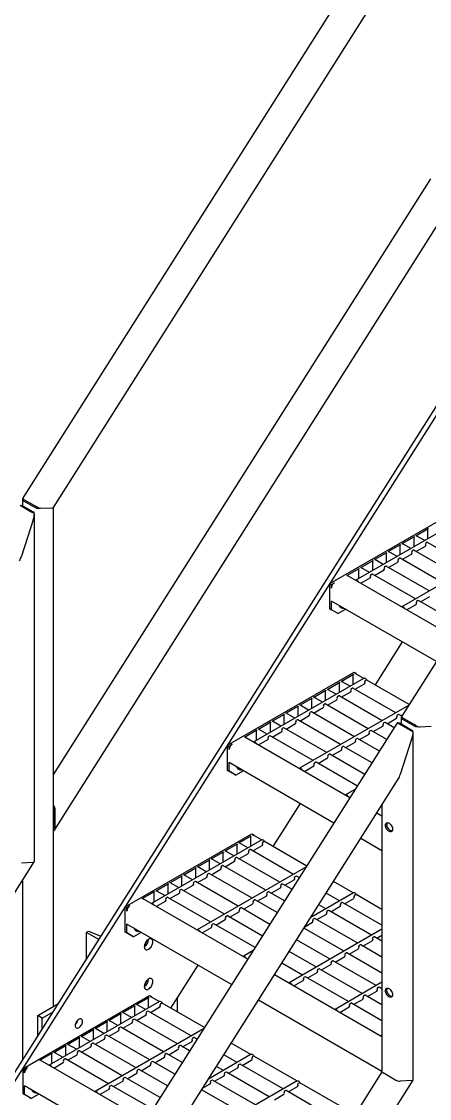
# Model space of a CAD drawing. Header units: millimetres. Extents: x 0 to 55611, y 0 to 32827.
# Drawn here: x 29609 to 30120, y 9138 to 10488 of the extents above; entities that cross this region are included whole.
import ezdxf

# ---------------------------------------------------------------- set-up
doc = ezdxf.new("R2010")
doc.units = ezdxf.units.MM
doc.header["$LTSCALE"] = 10
doc.linetypes.add('SLD-Continua', pattern=[0])
doc.layers.add('STRUC', color=5, linetype='SLD-Continua')
doc.styles.add('1', font='romans.shx', dxfattribs={"height": 125})
doc.dimstyles.new('50', dxfattribs={"dimscale": 0, "dimtxt": 125, "dimasz": 125, "dimexe": 125, "dimexo": 125, "dimgap": 50, "dimtad": 1, "dimdec": 0, "dimlfac": 49.861111, "dimzin": 1, "dimtxsty": '1', "dimcen": 2.5, "dimclrd": 1, "dimclre": 1, "dimadec": 0, "dimazin": 0, "dimtfac": 1, "dimtdec": 0, "dimtmove": 0, "dimatfit": 3, "dimfxl": 1, "dimtzin": 1, "dimarcsym": 0})

msp = doc.modelspace()

# ---------------------------------------------------------------- linework, layer by layer
at = {"layer": 'STRUC', "linetype": 'SLD-Continua', "lineweight": 25}
for p, q in [((30930.9, 11977.7), (29610.2, 9889.6)), ((29649.1, 9878.7), (30958.2, 11948.6)), ((31405, 11704), (30084.3, 9615.8)), ((28452.9, 7356.1), (30886.4, 11203.8)), ((28458.3, 7353), (30891.7, 11200.7)), ((30121, 10290.5), (29649.1, 9544.4)), ((29650.5, 9474.3), (30141.3, 10250.3)), ((29607.2, 9881.3), (29621.8, 9872.8)), ((29609.1, 9881.4), (29623.8, 9872.9)), ((29610.1, 9889), (29610.1, 9880.9)), ((29630.6, 9877.8), (29610.2, 9889.5)), ((29611.5, 9887), (29626.1, 9878.5)), ((29612, 9888.6), (29626.7, 9880.2)), ((29625.2, 9435), (29625.2, 9871)), ((29633, 9877.5), (29647.7, 9878.3)), ((29649.1, 9253.1), (29649.1, 9878.9)), ((29995.2, 9783.1), (30153.7, 9874.6)), ((30166, 9867.2), (30027.8, 9787.4)), ((29623.8, 9863.2), (29609.1, 9817.6)), ((30085.5, 9833.2), (30101, 9842.1)), ((30100.5, 9829.3), (30100.5, 9841.3)), ((30102.8, 9843.1), (30118.3, 9852.1)), ((30113.8, 9837), (30103.1, 9843.2)), ((30117.8, 9839.3), (30117.8, 9851.3)), ((30068.2, 9823.2), (30083.7, 9832.1)), ((30083.2, 9819.4), (30083.2, 9831.3)), ((30221.6, 9832.9), (30085.3, 9754.2)), ((30096.5, 9827), (30085.8, 9833.2)), ((30102.9, 9823.4), (30114.7, 9830.2)), ((30117.1, 9834.9), (30115.3, 9833.8)), ((30171.3, 9803.8), (30117.5, 9834.8)), ((30033.7, 9803.2), (30049.1, 9812.2)), ((30050.9, 9813.2), (30066.4, 9822.2)), ((30062, 9807.1), (30051.3, 9813.2)), ((30066, 9809.4), (30066, 9821.4)), ((30079.2, 9817), (30068.5, 9823.2)), ((30082.5, 9814.9), (30080.7, 9813.9)), ((30136.7, 9783.9), (30082.9, 9814.9)), ((30085.6, 9813.4), (30097.4, 9820.2)), ((30099.8, 9824.9), (30098, 9823.9)), ((30154, 9793.8), (30100.2, 9824.9)), ((30016.4, 9793.3), (30031.9, 9802.2)), ((30031.4, 9789.4), (30031.4, 9801.4)), ((30044.7, 9797.1), (30034, 9803.3)), ((30048.7, 9799.4), (30048.7, 9811.4)), ((30051, 9793.4), (30062.9, 9800.3)), ((30065.2, 9805), (30063.4, 9803.9)), ((30119.4, 9773.9), (30065.7, 9804.9)), ((30068.3, 9803.4), (30080.1, 9810.2)), ((30148.5, 9717.2), (30016.7, 9793.3)), ((30033.8, 9783.5), (30045.6, 9790.3)), ((30048, 9795), (30046.2, 9793.9)), ((30102.2, 9763.9), (30048.4, 9795)), ((29995.2, 9783.1), (29997, 9782.1)), ((29995.2, 9751.4), (29995.2, 9783.1)), ((29997, 9782.1), (30000.9, 9784.3)), ((29997, 9777.6), (29997, 9782.1)), ((29997, 9750.4), (29997, 9761.3)), ((30128.4, 9685.5), (29997, 9761.3)), ((30105.4, 9761.8), (30103.6, 9760.8)), ((30157.7, 9731.9), (30105.9, 9761.8)), ((30108.5, 9760.3), (30120.3, 9767.1)), ((29995.2, 9751.4), (29997, 9750.4)), ((30003.7, 9746.5), (29995.2, 9751.4)), ((30005.5, 9745.5), (29997, 9750.4)), ((30003.7, 9746.5), (30005.5, 9745.5)), ((30015, 9751), (30005.5, 9745.5)), ((30008.1, 9753.6), (30009.5, 9752.7)), ((30091.2, 9750.3), (30103.1, 9757.1)), ((30085.8, 9710), (30051.8, 9656.2)), ((29867.1, 9580.6), (30025.6, 9672.1)), ((30038, 9664.6), (29899.7, 9584.9)), ((30009.2, 9660.6), (30024.7, 9669.5)), ((30024.3, 9656.7), (30024.3, 9668.7)), ((30025.6, 9672.1), (30027.4, 9671.1)), ((30026.5, 9670.5), (30027.4, 9671.1)), ((30037.5, 9664.4), (30026.8, 9670.6)), ((30027.4, 9671.1), (30027.4, 9670.2)), ((29992, 9650.6), (30007.4, 9659.5)), ((30003, 9644.5), (29992.3, 9650.6)), ((30007, 9646.8), (30007, 9658.8)), ((30020.3, 9654.4), (30009.6, 9660.6)), ((30023.5, 9652.3), (30021.8, 9651.3)), ((30077.7, 9621.3), (30024, 9652.3)), ((30026.6, 9650.8), (30038.4, 9657.6)), ((30040.8, 9662.3), (30039, 9661.3)), ((30094.3, 9631.6), (30041.2, 9662.3)), ((29957.4, 9630.7), (29972.9, 9639.6)), ((29972.4, 9626.8), (29972.4, 9638.8)), ((29974.7, 9640.6), (29990.2, 9649.6)), ((29985.7, 9634.5), (29975, 9640.7)), ((29989.7, 9636.8), (29989.7, 9648.8)), ((29992.1, 9630.8), (30003.9, 9637.6)), ((30006.3, 9642.3), (30004.5, 9641.3)), ((30060.5, 9611.3), (30006.7, 9642.3)), ((30009.3, 9640.8), (30021.2, 9647.6)), ((29940.1, 9620.7), (29955.6, 9629.6)), ((29955.2, 9616.9), (29955.2, 9628.8)), ((30093.5, 9630.4), (29957.2, 9551.7)), ((29968.4, 9624.5), (29957.7, 9630.7)), ((29974.8, 9620.8), (29986.6, 9627.7)), ((29989, 9632.4), (29987.2, 9631.3)), ((30043.2, 9601.3), (29989.4, 9632.3)), ((29905.6, 9600.7), (29921.1, 9609.7)), ((29922.9, 9610.7), (29938.3, 9619.6)), ((29933.9, 9604.6), (29923.2, 9610.7)), ((29937.9, 9606.9), (29937.9, 9618.9)), ((29951.2, 9614.5), (29940.5, 9620.7)), ((29954.4, 9612.4), (29952.6, 9611.4)), ((30008.6, 9581.4), (29954.9, 9612.4)), ((29957.5, 9610.9), (29969.3, 9617.7)), ((29971.7, 9622.4), (29969.9, 9621.4)), ((30025.9, 9591.3), (29972.1, 9622.4)), ((30066.8, 9607.6), (30078.6, 9614.4)), ((30081, 9619.1), (30079.2, 9618.1)), ((30085.1, 9617), (30081.4, 9619.1)), ((30084.1, 9617.6), (30086.2, 9618.8)), ((30084.2, 9615.3), (30084.2, 9607.1)), ((30104.7, 9604), (30084.3, 9615.8)), ((30100.3, 9604.8), (30085.6, 9613.3)), ((30100.8, 9606.5), (30086.2, 9614.9)), ((30079, 9607.8), (28890, 7727.9)), ((29888.3, 9590.8), (29903.8, 9599.7)), ((29903.3, 9586.9), (29903.3, 9598.9)), ((29916.6, 9594.6), (29905.9, 9600.8)), ((29920.6, 9596.9), (29920.6, 9608.9)), ((29923, 9590.9), (29934.8, 9597.8)), ((29937.2, 9602.5), (29935.4, 9601.4)), ((29991.4, 9571.4), (29937.6, 9602.4)), ((29940.2, 9600.9), (29952.1, 9607.7)), ((30046.5, 9599.2), (30044.7, 9598.2)), ((30066.5, 9587.9), (30046.9, 9599.2)), ((30049.5, 9597.6), (30061.4, 9604.5)), ((30063.7, 9609.2), (30061.9, 9608.1)), ((30075.7, 9602.5), (30064.2, 9609.1)), ((30096, 9599.1), (30081.3, 9607.6)), ((30097.9, 9599.2), (30083.3, 9607.7)), ((30099.4, 9161.3), (30099.4, 9597.2)), ((30107.2, 9603.8), (30121.9, 9604.6)), ((30020.2, 9514.8), (29888.6, 9590.8)), ((29905.7, 9581), (29917.5, 9587.8)), ((29919.9, 9592.5), (29918.1, 9591.4)), ((29974.1, 9561.4), (29920.3, 9592.5)), ((30015, 9577.7), (30026.8, 9584.5)), ((30029.2, 9589.2), (30027.4, 9588.2)), ((30057.2, 9573.3), (30029.6, 9589.2)), ((30032.3, 9587.7), (30044.1, 9594.5)), ((30097.9, 9589.5), (30083.3, 9543.9)), ((29867.1, 9580.6), (29868.9, 9579.6)), ((29867.1, 9548.9), (29867.1, 9580.6)), ((29868.9, 9579.6), (29872.8, 9581.8)), ((29868.9, 9575.1), (29868.9, 9579.6)), ((29994.6, 9569.3), (29992.8, 9568.2)), ((30038.7, 9544), (29995.1, 9569.2)), ((29997.7, 9567.7), (30009.5, 9574.5)), ((30011.9, 9579.2), (30010.1, 9578.2)), ((30048, 9558.6), (30012.3, 9579.2)), ((29868.9, 9547.9), (29868.9, 9558.8)), ((30000.2, 9483.1), (29868.9, 9558.8)), ((29977.4, 9559.3), (29975.6, 9558.3)), ((30029.5, 9529.4), (29977.8, 9559.3)), ((29980.4, 9557.7), (29992.3, 9564.6)), ((29867.1, 9548.9), (29868.9, 9547.9)), ((29875.6, 9544), (29867.1, 9548.9)), ((29877.4, 9543), (29868.9, 9547.9)), ((29875.6, 9544), (29877.4, 9543)), ((29886.9, 9548.5), (29877.4, 9543)), ((29880, 9551.1), (29881.4, 9550.2)), ((29963.2, 9547.8), (29975, 9554.6)), ((28928.9, 7716.9), (30080.7, 9538)), ((30027.1, 9525.7), (30014.7, 9518.5)), ((29957.8, 9507.5), (29923.7, 9453.7)), ((30060.3, 9505.9), (30060.3, 9171.3)), ((29649.4, 9500.4), (29649.4, 9478)), ((29651.1, 9477), (29651.1, 9499.4)), ((30060.3, 9491.7), (30053.7, 9495.5)), ((29739, 9378.1), (29897.5, 9469.6)), ((29909.9, 9462.1), (29771.7, 9382.4)), ((29881.2, 9458.1), (29896.6, 9467)), ((29896.2, 9454.2), (29896.2, 9466.2)), ((29897.5, 9469.6), (29899.3, 9468.6)), ((29898.4, 9468), (29899.3, 9468.6)), ((29909.5, 9461.9), (29898.8, 9468.1)), ((29899.3, 9468.6), (29899.3, 9467.7)), ((30060.3, 9448.3), (30033.7, 9463.7)), ((29863.9, 9448.1), (29879.4, 9457)), ((29874.9, 9442), (29864.2, 9448.1)), ((29878.9, 9444.3), (29878.9, 9456.3)), ((29892.2, 9451.9), (29881.5, 9458.1)), ((29895.5, 9449.8), (29893.7, 9448.8)), ((29949.7, 9418.7), (29895.9, 9449.8)), ((29898.5, 9448.3), (29910.4, 9455.1)), ((29912.7, 9459.8), (29910.9, 9458.7)), ((29966.1, 9429.2), (29913.2, 9459.8)), ((29138.2, 8664.6), (29625.1, 9434.5)), ((29609.1, 9433.3), (29623.8, 9434.1)), ((29625.1, 9434.5), (29625.1, 9434.5)), ((29829.3, 9428.1), (29844.8, 9437.1)), ((29844.4, 9424.3), (29844.4, 9436.3)), ((29846.6, 9438.1), (29862.1, 9447.1)), ((29857.6, 9432), (29846.9, 9438.2)), ((29861.6, 9434.3), (29861.6, 9446.3)), ((29864, 9428.3), (29875.8, 9435.1)), ((29878.2, 9439.8), (29876.4, 9438.8)), ((29932.4, 9408.8), (29878.6, 9439.8)), ((29881.3, 9438.3), (29893.1, 9445.1)), ((29812.1, 9418.2), (29827.5, 9427.1)), ((29827.1, 9414.4), (29827.1, 9426.3)), ((29965.1, 9427.7), (29829.1, 9349.2)), ((29840.4, 9422), (29829.7, 9428.2)), ((29846.7, 9418.3), (29858.5, 9425.2)), ((29860.9, 9429.9), (29859.1, 9428.8)), ((29915.1, 9398.8), (29861.3, 9429.8)), ((29610.1, 9410.7), (29610.1, 9185.8)), ((29777.5, 9398.2), (29793, 9407.2)), ((29794.8, 9408.2), (29810.3, 9417.1)), ((29805.8, 9402.1), (29795.1, 9408.2)), ((29809.8, 9404.4), (29809.8, 9416.4)), ((29823.1, 9412), (29812.4, 9418.2)), ((29826.4, 9409.9), (29824.6, 9408.9)), ((29880.5, 9378.9), (29826.8, 9409.9)), ((29829.4, 9408.4), (29841.3, 9415.2)), ((29843.6, 9419.9), (29841.8, 9418.9)), ((29897.8, 9388.8), (29844.1, 9419.9)), ((29938.7, 9405.1), (29950.6, 9411.9)), ((29952.9, 9416.6), (29951.1, 9415.6)), ((29956.9, 9414.6), (29953.4, 9416.6)), ((29956, 9415.1), (29957.8, 9416.1)), ((30024.4, 9395.5), (29999.6, 9409.9)), ((29760.2, 9388.3), (29775.7, 9397.2)), ((29775.3, 9384.4), (29775.3, 9396.4)), ((29788.5, 9392.1), (29777.8, 9398.3)), ((29792.5, 9394.4), (29792.5, 9406.4)), ((29794.9, 9388.4), (29806.7, 9395.2)), ((29809.1, 9399.9), (29807.3, 9398.9)), ((29863.3, 9368.9), (29809.5, 9399.9)), ((29812.2, 9398.4), (29824, 9405.2)), ((29918.4, 9396.7), (29916.6, 9395.6)), ((29938.4, 9385.4), (29918.8, 9396.7)), ((29921.5, 9395.1), (29933.3, 9402)), ((29935.7, 9406.7), (29933.9, 9405.6)), ((29947.6, 9400), (29936.1, 9406.6)), ((30024.8, 9395.8), (29971.1, 9364.7)), ((30007.1, 9385.6), (29990.4, 9395.3)), ((29892.2, 9312.3), (29760.6, 9388.3)), ((29777.6, 9378.4), (29789.4, 9385.3)), ((29791.8, 9390), (29790, 9388.9)), ((29846, 9358.9), (29792.2, 9389.9)), ((29886.9, 9375.2), (29898.7, 9382)), ((29901.1, 9386.7), (29899.3, 9385.7)), ((29929.1, 9370.8), (29901.5, 9386.7)), ((29904.2, 9385.2), (29916, 9392)), ((29989.9, 9375.6), (29981.1, 9380.6)), ((30010.4, 9383.5), (30008.6, 9382.4)), ((30060.3, 9354.9), (30010.8, 9383.4)), ((30013.5, 9381.9), (30025.3, 9388.7)), ((30027.7, 9393.4), (30025.9, 9392.4)), ((30060.3, 9374.8), (30028.1, 9393.4)), ((29739, 9378.1), (29740.8, 9377.1)), ((29739, 9346.4), (29739, 9378.1)), ((29740.8, 9377.1), (29744.7, 9379.3)), ((29740.8, 9372.6), (29740.8, 9377.1)), ((29866.6, 9366.8), (29864.8, 9365.7)), ((29910.6, 9341.5), (29867, 9366.7)), ((29869.6, 9365.2), (29881.5, 9372)), ((29883.8, 9376.7), (29882, 9375.7)), ((29919.9, 9356.1), (29884.3, 9376.7)), ((29978.9, 9362), (29990.8, 9368.8)), ((29993.1, 9373.5), (29991.3, 9372.4)), ((30047.3, 9342.4), (29993.6, 9373.5)), ((29996.2, 9371.9), (30008, 9378.8)), ((29740.8, 9345.4), (29740.8, 9356.3)), ((29872.1, 9280.6), (29740.8, 9356.3)), ((29849.3, 9356.8), (29847.5, 9355.8)), ((29901.4, 9326.9), (29849.7, 9356.8)), ((29852.3, 9355.2), (29864.2, 9362.1)), ((29963.8, 9353.2), (29973.5, 9358.8)), ((29972.6, 9365.6), (29971.9, 9366)), ((29975.9, 9363.5), (29974.1, 9362.5)), ((30030, 9332.4), (29976.3, 9363.5)), ((29690.4, 9345.8), (29691.8, 9346.7)), ((29705.7, 9337), (29690.4, 9345.8)), ((29690.4, 9312.8), (29690.4, 9345.8)), ((29695, 9346.8), (29708.4, 9341.3)), ((29739, 9346.4), (29740.8, 9345.4)), ((29747.5, 9341.5), (29739, 9346.4)), ((29749.3, 9340.5), (29740.8, 9345.4)), ((29747.5, 9341.5), (29749.3, 9340.5)), ((29758.8, 9345.9), (29749.3, 9340.5)), ((29751.9, 9348.6), (29753.4, 9347.7)), ((29835.1, 9345.3), (29846.9, 9352.1)), ((30060.3, 9349.9), (29944.1, 9282.8)), ((30012.8, 9322.5), (29962.6, 9351.4)), ((30050.6, 9340.3), (30048.8, 9339.3)), ((30060.3, 9334.9), (30051, 9340.3)), ((30053.7, 9338.7), (30060.3, 9342.6)), ((29995.5, 9312.5), (29953.4, 9336.8)), ((30033.3, 9330.3), (30031.5, 9329.3)), ((30060.3, 9315), (30033.8, 9330.3)), ((30036.4, 9328.8), (30048.2, 9335.6)), ((29899, 9323.2), (29886.6, 9316)), ((29978.2, 9302.5), (29944.1, 9322.2)), ((30001.8, 9308.8), (30013.7, 9315.7)), ((30016.1, 9320.4), (30014.3, 9319.3)), ((30060.3, 9295), (30016.5, 9320.3)), ((30019.1, 9318.8), (30030.9, 9325.6)), ((29829.7, 9305), (29795.6, 9251.2)), ((29960.9, 9292.5), (29934.9, 9307.6)), ((29981.5, 9300.4), (29979.7, 9299.4)), ((30035.7, 9269.3), (29981.9, 9300.4)), ((29984.6, 9298.9), (29996.4, 9305.7)), ((29998.8, 9310.4), (29997, 9309.3)), ((30053, 9279.3), (29999.2, 9310.4)), ((30060.3, 9215.2), (29925.7, 9293)), ((29950, 9278.9), (29961.8, 9285.7)), ((29964.2, 9290.4), (29962.4, 9289.4)), ((30018.4, 9259.4), (29964.7, 9290.4)), ((29967.3, 9288.9), (29979.1, 9295.7)), ((30060.3, 9283.6), (30001.6, 9249.6)), ((30042, 9265.7), (30053.9, 9272.5)), ((30056.3, 9277.2), (30054.5, 9276.2)), ((30060.3, 9275.1), (30056.7, 9277.2)), ((30059.3, 9275.7), (30060.3, 9276.2)), ((29611, 9175.6), (29769.5, 9267.1)), ((29781.8, 9259.6), (29643.6, 9179.8)), ((29753.1, 9255.6), (29768.6, 9264.5)), ((29768.1, 9251.7), (29768.1, 9263.7)), ((29769.5, 9267.1), (29771.3, 9266.1)), ((29770.4, 9265.5), (29771.3, 9266.1)), ((29781.4, 9259.4), (29770.7, 9265.6)), ((29771.3, 9266.1), (29771.3, 9265.2)), ((29804.2, 9246.2), (29804.2, 9264.7)), ((30060.3, 9171.9), (29905.6, 9261.2)), ((30024.8, 9255.7), (30036.6, 9262.5)), ((30039, 9267.2), (30037.2, 9266.2)), ((30060.3, 9255.1), (30039.4, 9267.2)), ((29629.6, 9241.8), (29654.7, 9256.3)), ((29635, 9238.7), (29648.5, 9246.5)), ((29735.8, 9245.6), (29751.3, 9254.5)), ((29746.8, 9239.4), (29736.1, 9245.6)), ((29750.8, 9241.8), (29750.8, 9253.7)), ((29764.1, 9249.4), (29753.4, 9255.6)), ((29767.4, 9247.3), (29765.6, 9246.3)), ((29821.6, 9216.2), (29767.8, 9247.3)), ((29770.5, 9245.8), (29782.3, 9252.6)), ((29784.7, 9257.3), (29782.9, 9256.2)), ((29838, 9226.7), (29785.1, 9257.3)), ((30007.5, 9245.7), (30019.3, 9252.6)), ((30021.7, 9257.3), (30019.9, 9256.2)), ((30060.3, 9235.2), (30022.1, 9257.2)), ((29635, 9238.7), (29629.6, 9241.8)), ((29629.6, 9216.7), (29629.6, 9241.8)), ((29635, 9225.2), (29635, 9238.7)), ((29701.3, 9225.6), (29716.7, 9234.6)), ((29716.3, 9221.8), (29716.3, 9233.8)), ((29718.5, 9235.6), (29734, 9244.6)), ((29729.5, 9229.5), (29718.9, 9235.6)), ((29733.6, 9231.8), (29733.6, 9243.8)), ((29735.9, 9225.8), (29747.7, 9232.6)), ((29750.1, 9237.3), (29748.3, 9236.3)), ((29804.3, 9206.3), (29750.5, 9237.3)), ((29753.2, 9235.8), (29765, 9242.6)), ((29684, 9215.7), (29699.5, 9224.6)), ((29699, 9211.8), (29699, 9223.8)), ((29837.1, 9225.2), (29701.1, 9146.7)), ((29712.3, 9219.5), (29701.6, 9225.7)), ((29718.6, 9215.8), (29730.5, 9222.7)), ((29732.8, 9227.4), (29731, 9226.3)), ((29787, 9196.3), (29733.3, 9227.3)), ((29649.4, 9195.7), (29664.9, 9204.7)), ((29666.7, 9205.7), (29682.2, 9214.6)), ((29677.7, 9199.6), (29667, 9205.7)), ((29681.7, 9201.9), (29681.7, 9213.9)), ((29695, 9209.5), (29684.3, 9215.7)), ((29698.3, 9207.4), (29696.5, 9206.4)), ((29752.5, 9176.3), (29698.7, 9207.4)), ((29701.3, 9205.9), (29713.2, 9212.7)), ((29715.6, 9217.4), (29713.8, 9216.3)), ((29769.7, 9186.3), (29716, 9217.4)), ((29810.6, 9202.6), (29822.5, 9209.4)), ((29824.9, 9214.1), (29823.1, 9213.1)), ((29828.8, 9212.1), (29825.3, 9214.1)), ((29827.9, 9212.6), (29829.8, 9213.6)), ((29896.3, 9193), (29871.5, 9207.4)), ((30060.3, 9217.2), (30059, 9216.5)), ((29632.2, 9185.7), (29647.6, 9194.7)), ((29647.2, 9181.9), (29647.2, 9193.9)), ((29660.4, 9189.6), (29649.7, 9195.8)), ((29664.5, 9191.9), (29664.5, 9203.9)), ((29666.8, 9185.9), (29678.6, 9192.7)), ((29681, 9197.4), (29679.2, 9196.4)), ((29735.2, 9166.4), (29681.4, 9197.4)), ((29684.1, 9195.9), (29695.9, 9202.7)), ((29790.3, 9194.2), (29788.5, 9193.1)), ((29810.3, 9182.9), (29790.7, 9194.2)), ((29793.4, 9192.6), (29805.2, 9199.5)), ((29807.6, 9204.2), (29805.8, 9203.1)), ((29819.5, 9197.5), (29808, 9204.1)), ((29896.7, 9193.3), (29843, 9162.2)), ((29879, 9183.1), (29862.3, 9192.7)), ((29764.1, 9109.8), (29632.5, 9185.8)), ((29649.5, 9175.9), (29661.3, 9182.8)), ((29663.7, 9187.5), (29661.9, 9186.4)), ((29717.9, 9156.4), (29664.2, 9187.4)), ((29758.8, 9172.7), (29770.6, 9179.5)), ((29773, 9184.2), (29771.2, 9183.2)), ((29801.1, 9168.2), (29773.5, 9184.2)), ((29776.1, 9182.7), (29787.9, 9189.5)), ((29861.8, 9173.1), (29853, 9178.1)), ((29882.3, 9180.9), (29880.5, 9179.9)), ((29936.5, 9149.9), (29882.8, 9180.9)), ((29885.4, 9179.4), (29897.2, 9186.2)), ((29899.6, 9190.9), (29897.8, 9189.9)), ((29953.8, 9159.9), (29900, 9190.9)), ((29611, 9175.6), (29612.8, 9174.6)), ((29611, 9143.9), (29611, 9175.6)), ((30060.3, 9171.4), (29611, 8461)), ((29612.8, 9174.6), (29616.6, 9176.8)), ((29612.8, 9170.1), (29612.8, 9174.6)), ((29738.5, 9164.3), (29736.7, 9163.2)), ((29782.6, 9139), (29738.9, 9164.2)), ((29741.5, 9162.7), (29753.4, 9169.5)), ((29755.8, 9174.2), (29754, 9173.2)), ((29791.8, 9153.6), (29756.2, 9174.2)), ((29850.8, 9159.4), (29862.7, 9166.3)), ((29865.1, 9171), (29863.3, 9169.9)), ((29919.2, 9139.9), (29865.5, 9170.9)), ((29868.1, 9169.4), (29879.9, 9176.2)), ((30076.4, 9161.4), (30061.7, 9169.9)), ((29612.4, 8390.9), (30099.3, 9160.7)), ((29612.8, 9142.9), (29612.8, 9153.8)), ((29744, 9078), (29612.8, 9153.8)), ((29721.2, 9154.3), (29719.4, 9153.3)), ((29773.3, 9124.4), (29721.6, 9154.3)), ((29724.3, 9152.7), (29736.1, 9159.6)), ((29954.2, 9160.1), (29816, 9080.3)), ((29835.7, 9150.7), (29845.4, 9156.3)), ((29844.5, 9163.1), (29843.8, 9163.5)), ((29847.8, 9161), (29846, 9160)), ((29902, 9129.9), (29848.2, 9161)), ((29942.9, 9146.2), (29954.7, 9153)), ((29957.1, 9157.7), (29955.3, 9156.7)), ((30011.3, 9126.7), (29957.5, 9157.7)), ((30097.9, 9160.3), (30083.3, 9159.6)), ((30099.3, 9160.7), (30099.3, 9160.8)), ((29611, 9143.9), (29612.8, 9142.9)), ((29619.4, 9139), (29611, 9143.9)), ((29621.2, 9138), (29612.8, 9142.9)), ((29619.4, 9139), (29621.2, 9138)), ((29630.7, 9143.4), (29621.2, 9138)), ((29623.8, 9146.1), (29625.3, 9145.2)), ((29707, 9142.8), (29718.8, 9149.6)), ((29884.7, 9120), (29834.6, 9148.9)), ((29925.6, 9136.2), (29937.4, 9143.1)), ((29939.8, 9147.8), (29938, 9146.7)), ((29994, 9116.7), (29940.2, 9147.7))]:
    msp.add_line(p, q, dxfattribs=at)
at = {"layer": 'STRUC', "linetype": 'SLD-Continua', "lineweight": 25, "flags": 128}
for points in [[(30027.5, 9787.1), (30027.7, 9787.3), (30028.2, 9787.5), (30028.8, 9787.5), (30029.4, 9787.2), (30030, 9786.8), (30030.6, 9786.1), (30031.1, 9785.4), (30031.3, 9784.9)], [(30085, 9753.9), (30085.2, 9754.1), (30085.7, 9754.3), (30086.3, 9754.3), (30086.9, 9754), (30087.5, 9753.6), (30088.1, 9752.9), (30088.6, 9752.2), (30088.8, 9751.7)], [(30038, 9664.6), (30038.4, 9664.8), (30038.9, 9664.7), (30039.5, 9664.5), (30040.2, 9664), (30040.7, 9663.4), (30041.2, 9662.7), (30041.5, 9662.1)], [(29899.4, 9584.6), (29899.7, 9584.8), (29900.1, 9585), (29900.7, 9585), (29901.3, 9584.7), (29902, 9584.2), (29902.5, 9583.6), (29903, 9582.9), (29903.3, 9582.4)], [(29956.9, 9551.4), (29957.1, 9551.6), (29957.6, 9551.8), (29958.2, 9551.8), (29958.8, 9551.5), (29959.4, 9551.1), (29960, 9550.4), (29960.5, 9549.7), (29960.7, 9549.2)], [(30014.4, 9518.2), (30014.6, 9518.4), (30015.1, 9518.6), (30015.7, 9518.6), (30016.3, 9518.3), (30016.9, 9517.9), (30017.5, 9517.3), (30018, 9516.5), (30018.2, 9516)], [(30064.6, 9480.4), (30064.7, 9481.5), (30065, 9482.4), (30065.5, 9483), (30066.2, 9483.5), (30067, 9483.6), (30067.9, 9483.5), (30068.8, 9483.2), (30069.8, 9482.5), (30070.7, 9481.7), (30071.6, 9480.7), (30072.3, 9479.5), (30072.9, 9478.3), (30073.3, 9477), (30073.5, 9475.8), (30073.5, 9474.7), (30073.3, 9473.7), (30072.9, 9472.9), (30072.3, 9472.4), (30071.6, 9472.1), (30070.7, 9472.1), (30069.8, 9472.3), (30068.8, 9472.8), (30067.9, 9473.5), (30067, 9474.5), (30066.2, 9475.6), (30065.5, 9476.8), (30065, 9478), (30064.7, 9479.2), (30064.6, 9480.4)], [(30073, 9473), (30072.5, 9473.1), (30071.5, 9473.3), (30070.5, 9473.8), (30069.6, 9474.5), (30068.7, 9475.5), (30067.9, 9476.6), (30067.2, 9477.8), (30066.7, 9479), (30066.4, 9480.2), (30066.3, 9481.4)], [(29909.9, 9462.1), (29910.3, 9462.3), (29910.8, 9462.2), (29911.5, 9462), (29912.1, 9461.5), (29912.7, 9460.9), (29913.1, 9460.2), (29913.4, 9459.6)], [(29625.2, 9435), (29625.2, 9434.8), (29625.1, 9434.5)], [(30024.8, 9395.8), (30025.2, 9395.9), (30025.8, 9395.9), (30026.4, 9395.6), (30027, 9395.2), (30027.6, 9394.5), (30028.1, 9393.8), (30028.3, 9393.3)], [(29771.3, 9382.1), (29771.6, 9382.3), (29772.1, 9382.5), (29772.6, 9382.5), (29773.3, 9382.2), (29773.9, 9381.7), (29774.4, 9381.1), (29774.9, 9380.4), (29775.2, 9379.8)], [(29828.8, 9348.9), (29829.1, 9349.1), (29829.5, 9349.3), (29830.1, 9349.3), (29830.7, 9349), (29831.3, 9348.6), (29831.9, 9347.9), (29832.4, 9347.2), (29832.6, 9346.7)], [(29773.6, 9334.2), (29773.4, 9335.4), (29773.1, 9336.4), (29772.6, 9337.2), (29772, 9337.7), (29771.2, 9338), (29770.2, 9338.1), (29769.2, 9337.8), (29768.2, 9337.3), (29767.1, 9336.6), (29766.1, 9335.7), (29765.2, 9334.6), (29764.4, 9333.3), (29763.7, 9332), (29763.2, 9330.6), (29762.9, 9329.3), (29762.8, 9328), (29762.9, 9326.9), (29763.2, 9325.9), (29763.7, 9325.1), (29764.4, 9324.5), (29765.2, 9324.2), (29766.1, 9324.2), (29767.1, 9324.4), (29768.2, 9324.9), (29769.2, 9325.6), (29770.2, 9326.6), (29771.2, 9327.7), (29772, 9328.9), (29772.6, 9330.3), (29773.1, 9331.6), (29773.4, 9333), (29773.6, 9334.2)], [(29886.3, 9315.7), (29886.5, 9315.9), (29887, 9316.1), (29887.6, 9316.1), (29888.2, 9315.8), (29888.8, 9315.4), (29889.4, 9314.8), (29889.9, 9314), (29890.1, 9313.5)], [(29773.6, 9284.5), (29773.4, 9285.6), (29773.1, 9286.6), (29772.6, 9287.4), (29772, 9287.9), (29771.2, 9288.2), (29770.2, 9288.3), (29769.2, 9288.1), (29768.2, 9287.6), (29767.1, 9286.8), (29766.1, 9285.9), (29765.2, 9284.8), (29764.4, 9283.5), (29763.7, 9282.2), (29763.2, 9280.9), (29762.9, 9279.5), (29762.8, 9278.2), (29762.9, 9277.1), (29763.2, 9276.1), (29763.7, 9275.3), (29764.4, 9274.7), (29765.2, 9274.4), (29766.1, 9274.4), (29767.1, 9274.6), (29768.2, 9275.1), (29769.2, 9275.9), (29770.2, 9276.8), (29771.2, 9277.9), (29772, 9279.1), (29772.6, 9280.5), (29773.1, 9281.8), (29773.4, 9283.2), (29773.6, 9284.5)], [(29943.8, 9282.5), (29944, 9282.8), (29944.5, 9283), (29945.1, 9282.9), (29945.7, 9282.7), (29946.3, 9282.2), (29946.9, 9281.6), (29947.3, 9280.8), (29947.6, 9280.3)], [(30064.6, 9273), (30064.7, 9274.1), (30065, 9275), (30065.5, 9275.6), (30066.2, 9276.1), (30067, 9276.2), (30067.9, 9276.1), (30068.8, 9275.7), (30069.8, 9275.1), (30070.7, 9274.3), (30071.6, 9273.3), (30072.3, 9272.1), (30072.9, 9270.9), (30073.3, 9269.6), (30073.5, 9268.4), (30073.5, 9267.3), (30073.3, 9266.3), (30072.9, 9265.5), (30072.3, 9265), (30071.6, 9264.7), (30070.7, 9264.7), (30069.8, 9264.9), (30068.8, 9265.4), (30067.9, 9266.1), (30067, 9267.1), (30066.2, 9268.2), (30065.5, 9269.4), (30065, 9270.6), (30064.7, 9271.8), (30064.6, 9273)], [(30073, 9265.6), (30072.5, 9265.7), (30071.5, 9265.9), (30070.5, 9266.4), (30069.6, 9267.1), (30068.7, 9268.1), (30067.9, 9269.2), (30067.2, 9270.4), (30066.7, 9271.6), (30066.4, 9272.8), (30066.3, 9274)], [(29781.8, 9259.6), (29782.2, 9259.8), (29782.8, 9259.7), (29783.4, 9259.5), (29784, 9259), (29784.6, 9258.4), (29785.1, 9257.7), (29785.3, 9257.1)], [(30001.2, 9249.3), (30001.5, 9249.6), (30002, 9249.8), (30002.5, 9249.7), (30003.1, 9249.5), (30003.8, 9249), (30004.3, 9248.4), (30004.8, 9247.7), (30005.1, 9247.1)], [(29685.4, 9234.4), (29685.3, 9235.5), (29684.9, 9236.4), (29684.4, 9237), (29683.8, 9237.5), (29683, 9237.6), (29682.1, 9237.5), (29681.1, 9237.1), (29680.1, 9236.5), (29679.2, 9235.7), (29678.4, 9234.7), (29677.6, 9233.5), (29677, 9232.3), (29676.6, 9231), (29676.4, 9229.8), (29676.4, 9228.7), (29676.6, 9227.7), (29677, 9226.9), (29677.6, 9226.4), (29678.4, 9226.1), (29679.2, 9226), (29680.1, 9226.3), (29681.1, 9226.8), (29682.1, 9227.5), (29683, 9228.5), (29683.8, 9229.6), (29684.4, 9230.8), (29684.9, 9232), (29685.3, 9233.2), (29685.4, 9234.4)], [(29896.7, 9193.3), (29897.1, 9193.4), (29897.7, 9193.4), (29898.3, 9193.1), (29899, 9192.7), (29899.5, 9192), (29900, 9191.3), (29900.2, 9190.8)], [(29643.3, 9179.6), (29643.5, 9179.8), (29644, 9180), (29644.6, 9179.9), (29645.2, 9179.7), (29645.8, 9179.2), (29646.4, 9178.6), (29646.8, 9177.9), (29647.1, 9177.3)], [(29954.2, 9160.1), (29954.6, 9160.2), (29955.2, 9160.2), (29955.8, 9159.9), (29956.4, 9159.5), (29957, 9158.9), (29957.5, 9158.1), (29957.7, 9157.6)], [(30099.3, 9160.8), (30099.4, 9161.1), (30099.4, 9161.3)], [(29700.7, 9146.4), (29701, 9146.6), (29701.5, 9146.8), (29702, 9146.8), (29702.7, 9146.5), (29703.3, 9146.1), (29703.8, 9145.4), (29704.3, 9144.7), (29704.6, 9144.2)]]:
    msp.add_lwpolyline(points, dxfattribs=at)
at = {"layer": 'STRUC', "linetype": 'SLD-Continua', "lineweight": 25}
for centre, radius, start, end in [((29612.3, 9889), 2.2, 166.6103, 248.485), ((29608.6, 9884), 5.73, 53.8337, 74.6329), ((29587.6, 9813), 77.7, 56.406, 59.7827), ((29583.3, 9806.6), 76.6, 56.8451, 59.7982), ((29622.9, 9870.8), 2.35, 359.6957, 66.5654), ((29629.6, 9885.1), 7.41, 242.5093, 277.7675), ((30101.5, 9841.3), 0.976, 122.6055, 177.3945), ((30103, 9842.9), 0.319, 65.6929, 125.6176), ((30118.8, 9851.2), 0.976, 122.6055, 177.3945), ((30084.2, 9831.3), 0.976, 122.6055, 177.3945), ((30085.7, 9832.9), 0.319, 65.6929, 125.6176), ((30113.1, 9831.8), 2.26, 313.4722, 28.4873), ((30115.8, 9833.3), 0.791, 133.1173, 207.6572), ((30117.3, 9834.5), 0.402, 54.4625, 117.3245), ((30049.7, 9811.4), 0.976, 122.6055, 177.3945), ((30051.1, 9813), 0.319, 65.6929, 125.6176), ((30066.9, 9821.3), 0.976, 122.6055, 177.3945), ((30068.4, 9822.9), 0.319, 65.6929, 125.6176), ((30078.6, 9811.9), 2.26, 313.4722, 28.4873), ((30081.3, 9813.3), 0.791, 133.1173, 207.6572), ((30082.7, 9814.6), 0.402, 54.4625, 117.3245), ((30095.9, 9821.8), 2.26, 313.4722, 28.4873), ((30098.5, 9823.3), 0.791, 133.1173, 207.6572), ((30100, 9824.5), 0.402, 54.4625, 117.3245), ((30032.4, 9801.4), 0.976, 122.6055, 177.3945), ((30033.9, 9803), 0.319, 65.6929, 125.6176), ((30061.3, 9801.9), 2.26, 313.4722, 28.4873), ((30064, 9803.3), 0.791, 133.1173, 207.6572), ((30065.4, 9804.6), 0.402, 54.4625, 117.3245), ((30016.6, 9793), 0.319, 65.6929, 125.6176), ((30044, 9791.9), 2.26, 313.4722, 28.4873), ((30046.7, 9793.4), 0.791, 133.1173, 207.6572), ((30048.2, 9794.6), 0.402, 54.4625, 117.3245), ((30005.4, 9777.2), 8.4, 122.6055, 177.3945), ((30101.5, 9758.7), 2.26, 313.4722, 28.4873), ((30104.2, 9760.2), 0.791, 133.1173, 207.6572), ((30105.6, 9761.4), 0.402, 54.4625, 117.3245), ((30010.2, 9757), 4.06, 195.1858, 238.3027), ((30011.5, 9756.1), 3.87, 194.879, 285.1264), ((30025.2, 9668.7), 0.976, 122.6055, 177.3945), ((30026.7, 9670.3), 0.319, 65.6929, 125.6176), ((29992.2, 9650.3), 0.319, 65.6929, 125.6176), ((30008, 9658.7), 0.976, 122.6055, 177.3945), ((30009.4, 9660.3), 0.319, 65.6929, 125.6176), ((30019.6, 9649.3), 2.26, 313.4722, 28.4873), ((30022.3, 9650.7), 0.791, 133.1173, 207.6572), ((30023.7, 9652), 0.402, 54.4625, 117.3245), ((30036.9, 9659.2), 2.26, 313.4722, 28.4873), ((30039.6, 9660.7), 0.791, 133.1173, 207.6572), ((30041, 9661.9), 0.402, 54.4625, 117.3245), ((29973.4, 9638.8), 0.976, 122.6055, 177.3945), ((29974.9, 9640.4), 0.319, 65.6929, 125.6176), ((29990.7, 9648.7), 0.976, 122.6055, 177.3945), ((30002.3, 9639.3), 2.26, 313.4722, 28.4873), ((30005, 9640.7), 0.791, 133.1173, 207.6572), ((30006.5, 9642), 0.402, 54.4625, 117.3245), ((29956.1, 9628.8), 0.976, 122.6055, 177.3945), ((29957.6, 9630.4), 0.319, 65.6929, 125.6176), ((29985.1, 9629.3), 2.26, 313.4722, 28.4873), ((29987.7, 9630.8), 0.791, 133.1173, 207.6572), ((29989.2, 9632), 0.402, 54.4625, 117.3245), ((29921.6, 9608.8), 0.976, 122.6055, 177.3945), ((29923.1, 9610.4), 0.319, 65.6929, 125.6176), ((29938.9, 9618.8), 0.976, 122.6055, 177.3945), ((29940.3, 9620.4), 0.319, 65.6929, 125.6176), ((29950.5, 9609.4), 2.26, 313.4722, 28.4873), ((29953.2, 9610.8), 0.791, 133.1173, 207.6572), ((29954.6, 9612.1), 0.402, 54.4625, 117.3245), ((29967.8, 9619.3), 2.26, 313.4722, 28.4873), ((29970.5, 9620.8), 0.791, 133.1173, 207.6572), ((29971.9, 9622), 0.402, 54.4625, 117.3245), ((30077.1, 9616.1), 2.26, 313.4722, 28.4873), ((30079.8, 9617.5), 0.791, 133.1173, 207.6572), ((30081.2, 9618.8), 0.402, 54.4625, 117.3245), ((30086.5, 9615.3), 2.2, 166.6103, 248.485), ((30082.8, 9610.3), 5.73, 53.8337, 74.6329), ((29904.3, 9598.9), 0.976, 122.6055, 177.3945), ((29905.8, 9600.5), 0.319, 65.6929, 125.6176), ((29933.2, 9599.4), 2.26, 313.4722, 28.4873), ((29935.9, 9600.8), 0.791, 133.1173, 207.6572), ((29937.4, 9602.1), 0.402, 54.4625, 117.3245), ((30042.5, 9596.1), 2.26, 313.4722, 28.4873), ((30045.2, 9597.6), 0.791, 133.1173, 207.6572), ((30046.7, 9598.8), 0.402, 54.4625, 117.3245), ((30059.8, 9606.1), 2.26, 313.4722, 28.4873), ((30062.5, 9607.6), 0.791, 133.1173, 207.6572), ((30063.9, 9608.8), 0.402, 54.4625, 117.3245), ((30076.2, 9599.7), 9.43, 57.0506, 69.4664), ((30079.9, 9601.3), 7.17, 62.1529, 93.3053), ((30057.5, 9532.9), 76.6, 56.8451, 59.7982), ((30097, 9597.1), 2.35, 359.6957, 66.5654), ((30103.7, 9611.4), 7.41, 242.5093, 277.7675), ((30061.7, 9539.3), 77.7, 56.406, 59.7827), ((29888.5, 9590.5), 0.319, 65.6929, 125.6176), ((29915.9, 9589.4), 2.26, 313.4722, 28.4873), ((29918.6, 9590.9), 0.791, 133.1173, 207.6572), ((29920.1, 9592.1), 0.402, 54.4625, 117.3245), ((30025.2, 9586.2), 2.26, 313.4722, 28.4873), ((30027.9, 9587.6), 0.791, 133.1173, 207.6572), ((30029.4, 9588.9), 0.402, 54.4625, 117.3245), ((29877.3, 9574.7), 8.4, 122.6055, 177.3945), ((29994.8, 9568.9), 0.402, 54.4625, 117.3245), ((30008, 9576.2), 2.26, 313.4722, 28.4873), ((30010.7, 9577.6), 0.791, 133.1173, 207.6572), ((30012.1, 9578.9), 0.402, 54.4625, 117.3245), ((29973.4, 9556.2), 2.26, 313.4722, 28.4873), ((29976.1, 9557.7), 0.791, 133.1173, 207.6572), ((29977.5, 9558.9), 0.402, 54.4625, 117.3245), ((29990.7, 9566.2), 2.26, 313.4722, 28.4873), ((29993.4, 9567.7), 0.791, 133.1173, 207.6572), ((29882.1, 9554.5), 4.06, 195.1858, 238.3027), ((29883.4, 9553.6), 3.87, 194.879, 285.1264), ((30070.1, 9481.6), 3.79, 147.9706, 182.8936), ((29897.2, 9466.2), 0.976, 122.6055, 177.3945), ((29898.6, 9467.8), 0.319, 65.6929, 125.6176), ((29864.1, 9447.8), 0.319, 65.6929, 125.6176), ((29879.9, 9456.2), 0.976, 122.6055, 177.3945), ((29881.4, 9457.8), 0.319, 65.6929, 125.6176), ((29891.5, 9446.8), 2.26, 313.4722, 28.4873), ((29894.2, 9448.2), 0.791, 133.1173, 207.6572), ((29895.7, 9449.5), 0.402, 54.4625, 117.3245), ((29908.8, 9456.7), 2.26, 313.4722, 28.4873), ((29911.5, 9458.2), 0.791, 133.1173, 207.6572), ((29912.9, 9459.4), 0.402, 54.4625, 117.3245), ((29845.3, 9436.3), 0.976, 122.6055, 177.3945), ((29846.8, 9437.9), 0.319, 65.6929, 125.6176), ((29862.6, 9446.2), 0.976, 122.6055, 177.3945), ((29874.2, 9436.8), 2.26, 313.4722, 28.4873), ((29876.9, 9438.2), 0.791, 133.1173, 207.6572), ((29878.4, 9439.5), 0.402, 54.4625, 117.3245), ((29828.1, 9426.3), 0.976, 122.6055, 177.3945), ((29829.5, 9427.9), 0.319, 65.6929, 125.6176), ((29857, 9426.8), 2.26, 313.4722, 28.4873), ((29859.7, 9428.3), 0.791, 133.1173, 207.6572), ((29861.1, 9429.5), 0.402, 54.4625, 117.3245), ((29793.5, 9406.3), 0.976, 122.6055, 177.3945), ((29795, 9407.9), 0.319, 65.6929, 125.6176), ((29810.8, 9416.3), 0.976, 122.6055, 177.3945), ((29812.2, 9417.9), 0.319, 65.6929, 125.6176), ((29822.4, 9406.9), 2.26, 313.4722, 28.4873), ((29825.1, 9408.3), 0.791, 133.1173, 207.6572), ((29826.5, 9409.6), 0.402, 54.4625, 117.3245), ((29839.7, 9416.8), 2.26, 313.4722, 28.4873), ((29842.4, 9418.3), 0.791, 133.1173, 207.6572), ((29843.8, 9419.5), 0.402, 54.4625, 117.3245), ((29949, 9413.6), 2.26, 313.4722, 28.4873), ((29951.7, 9415), 0.791, 133.1173, 207.6572), ((29953.1, 9416.3), 0.402, 54.4625, 117.3245), ((29776.2, 9396.4), 0.976, 122.6055, 177.3945), ((29777.7, 9398), 0.319, 65.6929, 125.6176), ((29805.1, 9396.9), 2.26, 313.4722, 28.4873), ((29807.8, 9398.3), 0.791, 133.1173, 207.6572), ((29809.3, 9399.6), 0.402, 54.4625, 117.3245), ((29914.4, 9393.6), 2.26, 313.4722, 28.4873), ((29917.1, 9395.1), 0.791, 133.1173, 207.6572), ((29918.6, 9396.3), 0.402, 54.4625, 117.3245), ((29931.7, 9403.6), 2.26, 313.4722, 28.4873), ((29934.4, 9405), 0.791, 133.1173, 207.6572), ((29935.9, 9406.3), 0.402, 54.4625, 117.3245), ((30027.9, 9393.1), 0.402, 54.4625, 117.3245), ((29760.4, 9388), 0.319, 65.6929, 125.6176), ((29787.9, 9386.9), 2.26, 313.4722, 28.4873), ((29790.6, 9388.4), 0.791, 133.1173, 207.6572), ((29792, 9389.6), 0.402, 54.4625, 117.3245), ((29897.2, 9383.7), 2.26, 313.4722, 28.4873), ((29899.9, 9385.1), 0.791, 133.1173, 207.6572), ((29901.3, 9386.4), 0.402, 54.4625, 117.3245), ((30006.5, 9380.4), 2.26, 313.4722, 28.4873), ((30009.2, 9381.8), 0.791, 133.1173, 207.6572), ((30010.6, 9383.1), 0.402, 54.4625, 117.3245), ((30023.7, 9390.4), 2.26, 313.4722, 28.4873), ((30026.4, 9391.8), 0.791, 133.1173, 207.6572), ((29749.2, 9372.2), 8.4, 122.6055, 177.3945), ((29866.7, 9366.4), 0.402, 54.4625, 117.3245), ((29879.9, 9373.7), 2.26, 313.4722, 28.4873), ((29882.6, 9375.1), 0.791, 133.1173, 207.6572), ((29884, 9376.4), 0.402, 54.4625, 117.3245), ((29989.2, 9370.4), 2.26, 313.4722, 28.4873), ((29991.9, 9371.9), 0.791, 133.1173, 207.6572), ((29993.3, 9373.1), 0.402, 54.4625, 117.3245), ((29845.3, 9353.7), 2.26, 313.4722, 28.4873), ((29848, 9355.2), 0.791, 133.1173, 207.6572), ((29849.5, 9356.4), 0.402, 54.4625, 117.3245), ((29862.6, 9363.7), 2.26, 313.4722, 28.4873), ((29865.3, 9365.2), 0.791, 133.1173, 207.6572), ((29971.9, 9360.4), 2.26, 313.4722, 28.4873), ((29974.6, 9361.9), 0.791, 133.1173, 207.6572), ((29976, 9363.2), 0.402, 54.4625, 117.3245), ((29693.5, 9343.3), 3.81, 68.375, 117.0962), ((29754.1, 9352), 4.06, 195.1858, 238.3027), ((29755.3, 9351.1), 3.87, 194.879, 285.1264), ((30050.8, 9339.9), 0.402, 54.4625, 117.3245), ((29756.5, 9337.9), 11.7, 302.6055, 357.3945), ((29753.8, 9339.4), 12.8, 317.2037, 342.8017), ((30029.4, 9327.3), 2.26, 313.4722, 28.4873), ((30032.1, 9328.7), 0.791, 133.1173, 207.6572), ((30033.5, 9330), 0.402, 54.4625, 117.3245), ((30046.7, 9337.2), 2.26, 313.4722, 28.4873), ((30049.4, 9338.7), 0.791, 133.1173, 207.6572), ((30012.1, 9317.3), 2.26, 313.4722, 28.4873), ((30014.8, 9318.7), 0.791, 133.1173, 207.6572), ((30016.2, 9320), 0.402, 54.4625, 117.3245), ((29980.3, 9298.8), 0.791, 133.1173, 207.6572), ((29981.7, 9300.1), 0.402, 54.4625, 117.3245), ((29994.8, 9307.3), 2.26, 313.4722, 28.4873), ((29997.5, 9308.8), 0.791, 133.1173, 207.6572), ((29999, 9310), 0.402, 54.4625, 117.3245), ((29756.5, 9288.1), 11.7, 302.6055, 357.3945), ((29753.8, 9289.6), 12.8, 317.2037, 342.8017), ((29960.3, 9287.4), 2.26, 313.4722, 28.4873), ((29963, 9288.8), 0.791, 133.1173, 207.6572), ((29964.4, 9290.1), 0.402, 54.4625, 117.3245), ((29977.6, 9297.3), 2.26, 313.4722, 28.4873), ((30052.3, 9274.1), 2.26, 313.4722, 28.4873), ((30055, 9275.6), 0.791, 133.1173, 207.6572), ((30056.4, 9276.8), 0.402, 54.4625, 117.3245), ((30070.1, 9274.2), 3.79, 147.9706, 182.8936), ((29769.1, 9263.7), 0.976, 122.6055, 177.3945), ((29770.5, 9265.3), 0.319, 65.6929, 125.6176), ((30035, 9264.2), 2.26, 313.4722, 28.4873), ((30037.7, 9265.6), 0.791, 133.1173, 207.6572), ((30039.2, 9266.9), 0.402, 54.4625, 117.3245), ((29736, 9245.3), 0.319, 65.6929, 125.6176), ((29751.8, 9253.7), 0.976, 122.6055, 177.3945), ((29753.3, 9255.3), 0.319, 65.6929, 125.6176), ((29763.4, 9244.2), 2.26, 313.4722, 28.4873), ((29766.1, 9245.7), 0.791, 133.1173, 207.6572), ((29767.6, 9246.9), 0.402, 54.4625, 117.3245), ((29780.7, 9254.2), 2.26, 313.4722, 28.4873), ((29783.4, 9255.7), 0.791, 133.1173, 207.6572), ((29784.9, 9256.9), 0.402, 54.4625, 117.3245), ((30017.8, 9254.2), 2.26, 313.4722, 28.4873), ((30020.5, 9255.6), 0.791, 133.1173, 207.6572), ((30021.9, 9256.9), 0.402, 54.4625, 117.3245), ((29669.8, 9238.2), 10.2, 310.8187, 349.1867), ((29669.8, 9238.2), 10.2, 310.8002, 349.2052), ((29717.3, 9233.8), 0.976, 122.6055, 177.3945), ((29718.7, 9235.4), 0.319, 65.6929, 125.6176), ((29734.5, 9243.7), 0.976, 122.6055, 177.3945), ((29746.2, 9234.3), 2.26, 313.4722, 28.4873), ((29748.9, 9235.7), 0.791, 133.1173, 207.6572), ((29750.3, 9237), 0.402, 54.4625, 117.3245), ((29700, 9223.8), 0.976, 122.6055, 177.3945), ((29701.4, 9225.4), 0.319, 65.6929, 125.6176), ((29728.9, 9224.3), 2.26, 313.4722, 28.4873), ((29731.6, 9225.7), 0.791, 133.1173, 207.6572), ((29733, 9227), 0.402, 54.4625, 117.3245), ((29665.4, 9203.8), 0.976, 122.6055, 177.3945), ((29666.9, 9205.4), 0.319, 65.6929, 125.6176), ((29682.7, 9213.8), 0.976, 122.6055, 177.3945), ((29684.2, 9215.4), 0.319, 65.6929, 125.6176), ((29694.3, 9204.4), 2.26, 313.4722, 28.4873), ((29697, 9205.8), 0.791, 133.1173, 207.6572), ((29698.5, 9207.1), 0.402, 54.4625, 117.3245), ((29711.6, 9214.3), 2.26, 313.4722, 28.4873), ((29714.3, 9215.8), 0.791, 133.1173, 207.6572), ((29715.7, 9217), 0.402, 54.4625, 117.3245), ((29820.9, 9211.1), 2.26, 313.4722, 28.4873), ((29823.6, 9212.5), 0.791, 133.1173, 207.6572), ((29825, 9213.8), 0.402, 54.4625, 117.3245), ((30059.7, 9215.3), 1.3, 61.5655, 139.0876), ((29648.2, 9193.9), 0.976, 122.6055, 177.3945), ((29649.6, 9195.5), 0.319, 65.6929, 125.6176), ((29677.1, 9194.4), 2.26, 313.4722, 28.4873), ((29679.8, 9195.8), 0.791, 133.1173, 207.6572), ((29681.2, 9197.1), 0.402, 54.4625, 117.3245), ((29786.4, 9191.1), 2.26, 313.4722, 28.4873), ((29789.1, 9192.6), 0.791, 133.1173, 207.6572), ((29790.5, 9193.8), 0.402, 54.4625, 117.3245), ((29803.6, 9201.1), 2.26, 313.4722, 28.4873), ((29806.3, 9202.5), 0.791, 133.1173, 207.6572), ((29807.8, 9203.8), 0.402, 54.4625, 117.3245), ((29632.3, 9185.5), 0.319, 65.6929, 125.6176), ((29659.8, 9184.4), 2.26, 313.4722, 28.4873), ((29662.5, 9185.9), 0.791, 133.1173, 207.6572), ((29663.9, 9187.1), 0.402, 54.4625, 117.3245), ((29769.1, 9181.1), 2.26, 313.4722, 28.4873), ((29771.8, 9182.6), 0.791, 133.1173, 207.6572), ((29773.2, 9183.9), 0.402, 54.4625, 117.3245), ((29878.4, 9177.9), 2.26, 313.4722, 28.4873), ((29881.1, 9179.3), 0.791, 133.1173, 207.6572), ((29882.5, 9180.6), 0.402, 54.4625, 117.3245), ((29895.7, 9187.9), 2.26, 313.4722, 28.4873), ((29898.4, 9189.3), 0.791, 133.1173, 207.6572), ((29899.8, 9190.6), 0.402, 54.4625, 117.3245), ((29621.2, 9169.7), 8.4, 122.6055, 177.3945), ((29738.7, 9163.9), 0.402, 54.4625, 117.3245), ((29751.8, 9171.2), 2.26, 313.4722, 28.4873), ((29754.5, 9172.6), 0.791, 133.1173, 207.6572), ((29755.9, 9173.9), 0.402, 54.4625, 117.3245), ((29861.1, 9167.9), 2.26, 313.4722, 28.4873), ((29863.8, 9169.4), 0.791, 133.1173, 207.6572), ((29865.2, 9170.6), 0.402, 54.4625, 117.3245), ((29717.3, 9151.2), 2.26, 313.4722, 28.4873), ((29720, 9152.7), 0.791, 133.1173, 207.6572), ((29721.4, 9153.9), 0.402, 54.4625, 117.3245), ((29734.5, 9161.2), 2.26, 313.4722, 28.4873), ((29737.2, 9162.6), 0.791, 133.1173, 207.6572), ((29843.8, 9157.9), 2.26, 313.4722, 28.4873), ((29846.5, 9159.4), 0.791, 133.1173, 207.6572), ((29848, 9160.6), 0.402, 54.4625, 117.3245), ((29953.1, 9154.7), 2.26, 313.4722, 28.4873), ((29955.8, 9156.1), 0.791, 133.1173, 207.6572), ((29957.3, 9157.4), 0.402, 54.4625, 117.3245), ((29626, 9149.5), 4.06, 195.1858, 238.3027), ((29627.2, 9148.6), 3.87, 194.879, 285.1264), ((29935.9, 9144.7), 2.26, 313.4722, 28.4873), ((29938.6, 9146.2), 0.791, 133.1173, 207.6572), ((29940, 9147.4), 0.402, 54.4625, 117.3245)]:
    msp.add_arc(centre, radius, start, end, dxfattribs=at)
for centre, major_axis, ratio, start_param, end_param in [((29620.3, 9865.2), (3.1, 10.9), 0.343216, 4.628025, 5.348664), ((29620.3, 9865.2), (3.1, 10.9), 0.343216, 4.628025, 5.348664), ((29629.6, 9879.5), (4.86, -1.41), 0.291909, 4.997169, 5.582151), ((29629.6, 9879.5), (4.86, -1.41), 0.291909, 4.997169, 5.582151), ((29644.2, 9880.3), (4.86, -1.41), 0.291909, 5.582151, 6.198822), ((29644.2, 9880.3), (4.86, -1.41), 0.291909, 5.582151, 6.198822), ((29605.7, 9819.6), (3.1, 10.9), 0.343216, 4.011354, 4.628025), ((30079.8, 9599.9), (3.1, 10.9), 0.343216, 0.765794, 0.869762), ((30079.8, 9599.9), (3.1, 10.9), 0.343216, 0.765794, 0.869762), ((30094.5, 9591.5), (3.1, 10.9), 0.343216, 4.628025, 5.348664), ((30094.5, 9591.5), (3.1, 10.9), 0.343216, 4.628025, 5.348664), ((30103.8, 9605.8), (4.86, -1.41), 0.291909, 4.997169, 5.582151), ((30103.8, 9605.8), (4.86, -1.41), 0.291909, 4.997169, 5.582151), ((30079.8, 9545.9), (3.1, 10.9), 0.343216, 4.011354, 4.628025), ((30079.8, 9545.9), (3.1, 10.9), 0.343216, 4.011354, 4.628025), ((29647.7, 9501.4), (-1.73, 5.56), 0.536091, 4.186221, 5.329939), ((29647.7, 9501.4), (-0.87, 2.78), 0.536091, 4.186221, 4.780724), ((29647.7, 9479), (-0.87, 2.78), 0.536091, 3.56955, 4.186221), ((29647.7, 9479), (-1.73, 5.56), 0.536091, 3.042503, 4.186221), ((29620.3, 9436), (4.86, -1.41), 0.291909, 5.582151, 6.167133), ((29620.3, 9436), (4.86, -1.41), 0.291909, 5.582151, 6.167133), ((30065.2, 9170), (4.86, -1.41), 0.291909, 3.225956, 4.011354), ((30065.2, 9170), (4.86, -1.41), 0.291909, 3.225956, 4.011354), ((30079.8, 9161.6), (4.86, -1.41), 0.291909, 4.011354, 5.582151), ((30079.8, 9161.6), (4.86, -1.41), 0.291909, 4.011354, 5.582151), ((30094.5, 9162.3), (4.86, -1.41), 0.291909, 5.582151, 6.167133), ((30094.5, 9162.3), (4.86, -1.41), 0.291909, 5.582151, 6.167133)]:
    msp.add_ellipse(centre, major_axis=major_axis, ratio=ratio, start_param=start_param, end_param=end_param, dxfattribs=at)

# ---------------------------------------------------------------- leaders
msp.add_leader([(29635.2, 8864.4), (28616.1, 9709)], dimstyle='50', override={"dimscale": 1, "dimlfac": 1})

doc.saveas('drawing.dxf')
